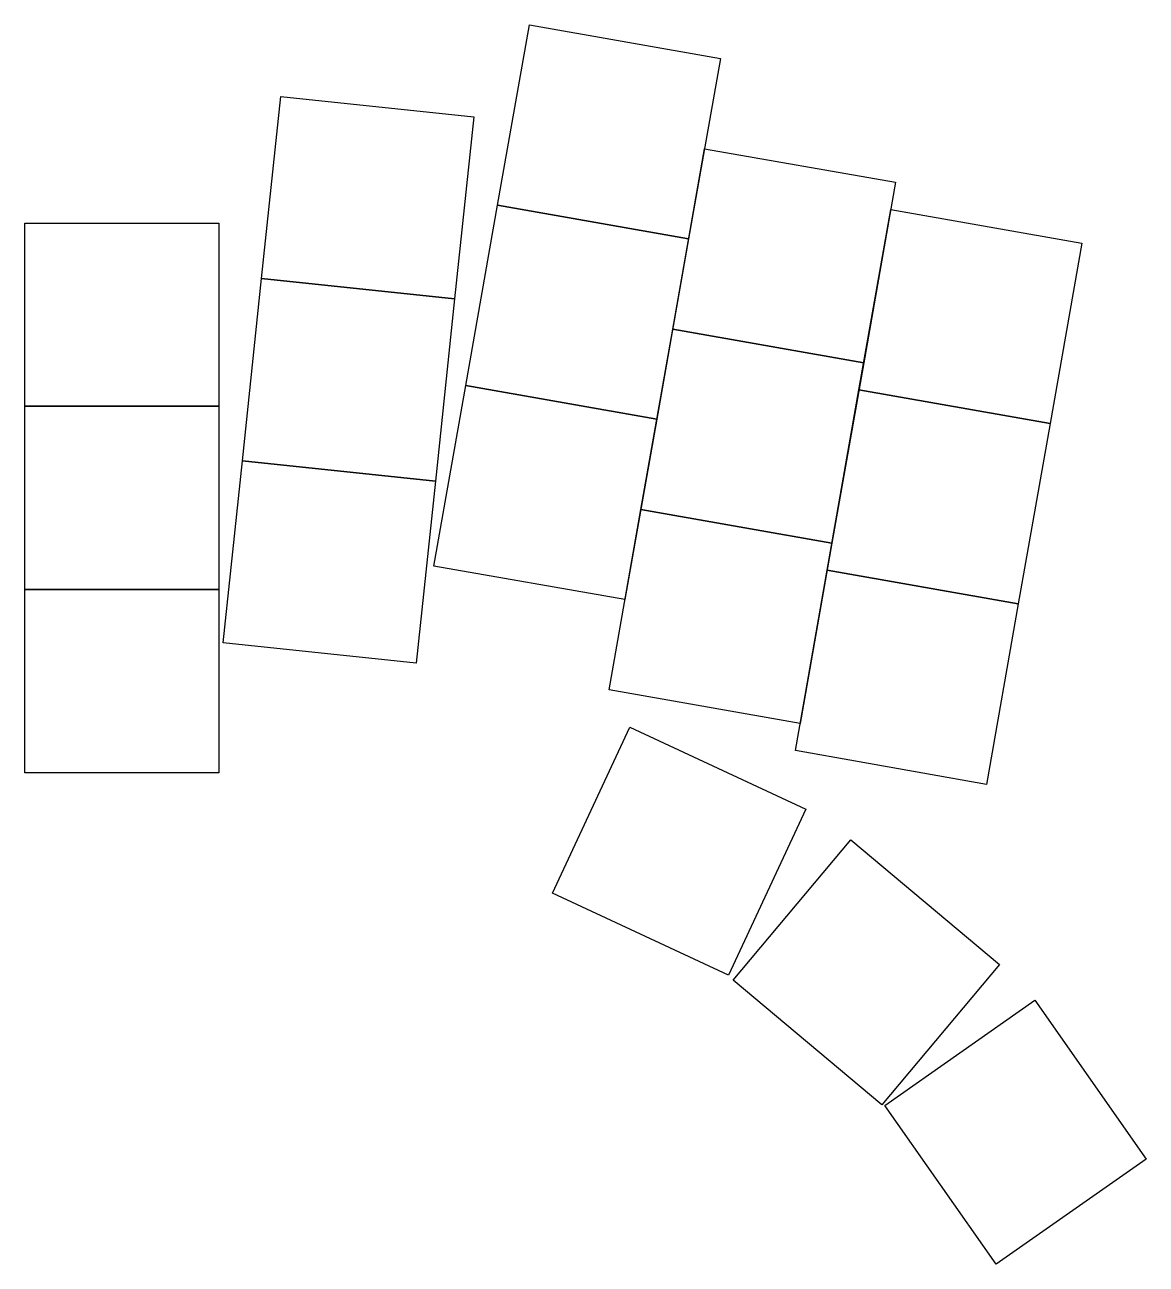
# Model space of a CAD drawing. Header units: millimetres. Extents: x -9 to 95, y -43 to 72.
import ezdxf

# ---------------------------------------------------------------- set-up
doc = ezdxf.new("R2010")
doc.units = ezdxf.units.MM

msp = doc.modelspace()

# ---------------------------------------------------------------- linework, layer by layer
for p, q in [((34.87, 55.22), (37.82, 71.96)), ((37.82, 71.96), (55.55, 68.83)), ((55.55, 68.83), (52.59, 52.09)), ((12.97, 48.4), (14.75, 65.31)), ((14.75, 65.31), (32.65, 63.43)), ((32.65, 63.43), (30.88, 46.52)), ((51.12, 43.72), (54.07, 60.46)), ((54.07, 60.46), (71.8, 57.34)), ((71.8, 57.34), (68.84, 40.59)), ((31.92, 38.47), (34.87, 55.22)), ((34.87, 55.22), (52.59, 52.09)), ((52.59, 52.09), (34.87, 55.22)), ((68.4, 38.08), (71.35, 54.82)), ((71.35, 54.82), (89.08, 51.7)), ((-9, 53.55), (9, 53.55)), ((-9, 36.55), (-9, 53.55)), ((9, 53.55), (9, 36.55)), ((52.59, 52.09), (49.64, 35.35)), ((89.08, 51.7), (86.13, 34.96)), ((11.2, 31.49), (12.97, 48.4)), ((12.97, 48.4), (30.88, 46.52)), ((30.88, 46.52), (12.97, 48.4)), ((30.88, 46.52), (29.1, 29.61)), ((48.17, 26.98), (51.12, 43.72)), ((51.12, 43.72), (68.84, 40.59)), ((68.84, 40.59), (51.12, 43.72)), ((68.84, 40.59), (65.89, 23.85)), ((28.96, 21.73), (31.92, 38.47)), ((31.92, 38.47), (49.64, 35.35)), ((49.64, 35.35), (31.92, 38.47)), ((65.45, 21.34), (68.4, 38.08)), ((68.4, 38.08), (86.13, 34.96)), ((86.13, 34.96), (68.4, 38.08)), ((-9, 36.55), (9, 36.55)), ((-9, 19.55), (-9, 36.55)), ((9, 36.55), (-9, 36.55)), ((9, 36.55), (9, 19.55)), ((49.64, 35.35), (46.69, 18.61)), ((86.13, 34.96), (83.18, 18.21)), ((9.42, 14.59), (11.2, 31.49)), ((11.2, 31.49), (29.1, 29.61)), ((29.1, 29.61), (11.2, 31.49)), ((29.1, 29.61), (27.32, 12.71)), ((45.21, 10.24), (48.17, 26.98)), ((48.17, 26.98), (65.89, 23.85)), ((65.89, 23.85), (48.17, 26.98)), ((65.89, 23.85), (62.94, 7.11)), ((46.69, 18.61), (28.96, 21.73)), ((62.5, 4.6), (65.45, 21.34)), ((65.45, 21.34), (83.18, 18.21)), ((83.18, 18.21), (65.45, 21.34)), ((-9, 19.55), (9, 19.55)), ((-9, 2.55), (-9, 19.55)), ((9, 19.55), (-9, 19.55)), ((9, 19.55), (9, 2.55)), ((83.18, 18.21), (80.22, 1.47)), ((27.32, 12.71), (9.42, 14.59)), ((62.94, 7.11), (45.21, 10.24)), ((39.97, -8.62), (47.15, 6.79)), ((47.15, 6.79), (63.46, -0.82)), ((80.22, 1.47), (62.5, 4.6)), ((9, 2.55), (-9, 2.55)), ((63.46, -0.82), (56.28, -16.23)), ((56.72, -16.71), (67.65, -3.68)), ((67.65, -3.68), (81.43, -15.25)), ((56.28, -16.23), (39.97, -8.62)), ((81.43, -15.25), (70.51, -28.28)), ((70.51, -28.28), (56.72, -16.71)), ((70.8, -28.32), (84.73, -18.57)), ((84.73, -18.57), (95.05, -33.31)), ((81.12, -43.06), (70.8, -28.32)), ((95.05, -33.31), (81.12, -43.06))]:
    msp.add_line(p, q)

doc.saveas('drawing.dxf')
